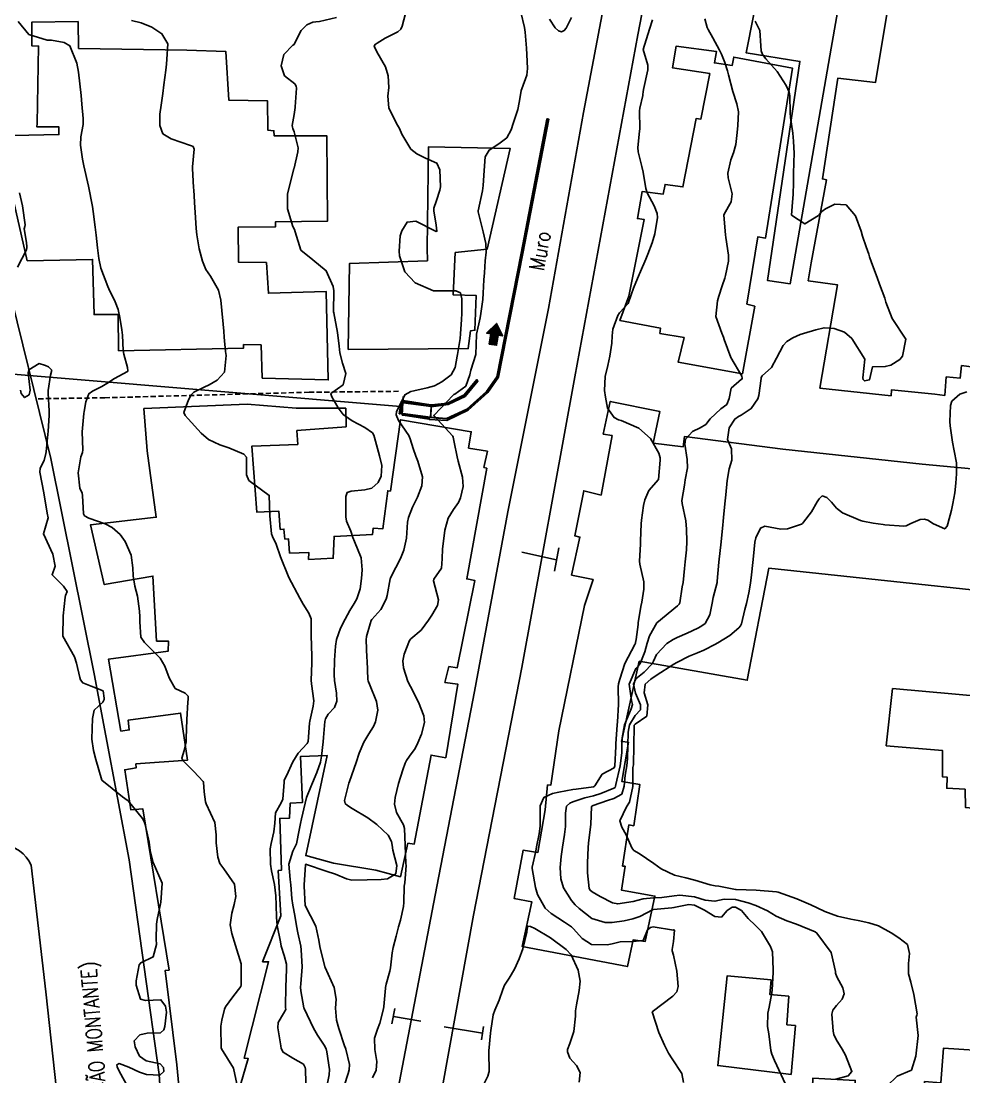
# Model space of a CAD drawing. Header units: metres. Extents: x 292545 to 299085, y 7450245 to 7463078.
# Drawn here: x 296967.2 to 297059.2, y 7453024.9 to 7453128 of the extents above; entities that cross this region are included whole.
import ezdxf

# ---------------------------------------------------------------- set-up
doc = ezdxf.new("R2010")
doc.units = ezdxf.units.M
doc.linetypes.add('CONTINUO', pattern=[0])
doc.linetypes.add('DASHED', pattern=[0.75, 0.5, -0.25])
for name, color, linetype in [('Curvas de Nivel 1m', 11, 'Continuous'), ('Curvas de Nivel 5m', 15, 'Continuous'), ('Edificações', 30, 'Continuous'), ('GALERIA', 45, 'Continuous'), ('Linha Férrea', 20, 'Continuous'), ('MURO', 30, 'Continuous'), ('Pórtico', 62, 'Continuous'), ('TEXTO', 45, 'Continuous'), ('Vias Primárias', 230, 'Continuous'), ('Vias Secundárias', 230, 'DASHED')]:
    doc.layers.add(name, color=color, linetype=linetype)
doc.styles.add('ROMANS', font='romans', dxfattribs={"height": 0.2})

msp = doc.modelspace()

# ---------------------------------------------------------------- hatches: boundary and pattern name
at = {"layer": 'TEXTO'}
msp.add_hatch(color=256, dxfattribs=at).paths.add_polyline_path([(297012.88, 7453096.47), (297013.05, 7453097.47), (297012.63, 7453097.54), (297013.6, 7453098.48), (297014.2, 7453097.27), (297013.78, 7453097.35), (297013.61, 7453096.35)])

# ---------------------------------------------------------------- linework, layer by layer
at = {"layer": 'Curvas de Nivel 1m', "flags": 128}
for points, elevation in [([(297004.72, 7453128.77), (297004.4, 7453127.53), (297004.26, 7453127.22), (297003.95, 7453126.96), (297002.74, 7453126.35), (297001.94, 7453125.85), (297001.76, 7453125.73), (297001.65, 7453125.56), (297001.92, 7453125.01), (297002.75, 7453123.55), (297003.03, 7453122.68), (297003.1, 7453121.54), (297003, 7453120.67), (297003.07, 7453119.54), (297003.84, 7453118), (297004.13, 7453117.53), (297004.37, 7453116.98), (297005.24, 7453115.52), (297005.81, 7453115.05), (297006.67, 7453114.64), (297007.79, 7453114.13), (297008.07, 7453113.49), (297008.12, 7453111.84), (297008.06, 7453111.49), (297007.75, 7453110.48), (297007.49, 7453109.74), (297007.47, 7453109.49), (297007.72, 7453108.08), (297007.78, 7453107.49), (297007.71, 7453107.47), (297007.63, 7453107.49), (297005.73, 7453108.46), (297004.87, 7453108.38), (297004.36, 7453107.52), (297004.2, 7453107.04), (297004.08, 7453105.53), (297004.14, 7453105.07), (297004.64, 7453103.52), (297005.65, 7453102.45), (297007.46, 7453101.68), (297007.64, 7453101.65), (297007.81, 7453101.66), (297009.64, 7453101.65), (297010.07, 7453101.46), (297010.23, 7453100.87), (297010.21, 7453099.45), (297010.19, 7453098.88), (297010.09, 7453097.46), (297010.05, 7453097), (297009.79, 7453095.46), (297009.76, 7453095.27), (297009.56, 7453094.18), (297009.18, 7453093.47), (297008.26, 7453092.77), (297007.54, 7453092.4), (297006.84, 7453092.19), (297005.53, 7453091.89), (297005.22, 7453091.82), (297004.66, 7453091.52), (297003.83, 7453089.86), (297003.81, 7453089.54), (297004.02, 7453089.01), (297005.03, 7453087.52), (297005.17, 7453087.22), (297005.46, 7453086.27), (297005.73, 7453085.51), (297005.91, 7453085.04), (297006.36, 7453083.5), (297006.31, 7453082.61), (297005.88, 7453081.51), (297005.72, 7453081.18), (297005.39, 7453080.53), (297005, 7453079.52), (297004.92, 7453079.06), (297004.81, 7453077.52), (297004.54, 7453076.32), (297004.21, 7453075.53), (297003.32, 7453073.76), (297003.25, 7453073.6), (297003.23, 7453073.54), (297002.92, 7453071.91), (297002.82, 7453071.54), (297002.29, 7453070.54), (297001.43, 7453069.56), (297001.36, 7453069.46), (297001.26, 7453069.13), (297000.91, 7453067.9), (297000.86, 7453067.56), (297000.95, 7453065.83), (297000.97, 7453065.56), (297001.05, 7453063.71), (297001.06, 7453063.56), (297001.09, 7453063.46), (297001.19, 7453063.24), (297001.89, 7453061.55), (297002.01, 7453060.69), (297001.8, 7453059.55), (297001.59, 7453059.1), (297001.13, 7453058.4), (297000.64, 7453057.57), (297000.19, 7453056.49), (296999.89, 7453055.58), (296999.23, 7453053.74), (296999.17, 7453053.59), (296999.07, 7453053.18), (296998.76, 7453051.89), (296998.81, 7453051.59), (296999.05, 7453051.39), (296999.51, 7453051.11), (297001.03, 7453050.19), (297001.92, 7453049.55), (297003.01, 7453048.5), (297003.36, 7453047.88), (297003.41, 7453047.53), (297003.49, 7453047.04), (297003.88, 7453045.53), (297003.77, 7453044.72), (297002.96, 7453044.23), (297002.34, 7453044.16), (297000.96, 7453044.13), (296999.48, 7453044.11), (296998.96, 7453044.22), (296997.89, 7453044.68), (296996.97, 7453044.99), (296995.06, 7453045.63), (296994.97, 7453045.65), (296994.96, 7453045.61), (296994.83, 7453043.63), (296994.83, 7453043.51), (296994.93, 7453041.63), (296995.95, 7453039.62), (296996.26, 7453038.24), (296996.36, 7453037.62), (296996.84, 7453035.64), (296996.84, 7453035.61), (296996.86, 7453035.56), (296997.76, 7453033.6), (296997.93, 7453032.49), (296997.89, 7453031.6), (296997.98, 7453030.42), (296998.19, 7453029.6), (296998.77, 7453027.92), (296998.86, 7453027.68), (296998.89, 7453027.59), (296999.26, 7453026.1), (296999.22, 7453025.58), (296999.11, 7453025.21), (296998.72, 7453024.02)], 691), ([(296966.9, 7453127.97), (296967.94, 7453126.7), (296969.72, 7453126.16), (296969.94, 7453126.15), (296970.13, 7453126.14), (296971.39, 7453125.92), (296971.93, 7453125.6), (296972.6, 7453123.9), (296972.78, 7453123.01), (296972.9, 7453121.9), (296973.03, 7453120.74), (296973.12, 7453119.9), (296973.25, 7453118.49), (296973.24, 7453117.9), (296973.01, 7453116.71), (296972.96, 7453115.9), (296973.17, 7453114.52), (296973.31, 7453113.89), (296973.76, 7453111.89), (296974.14, 7453109.89), (296974.22, 7453109.41), (296974.4, 7453107.88), (296974.49, 7453107.09), (296974.63, 7453105.88), (296974.75, 7453104.82), (296974.95, 7453103.88), (296975.65, 7453102.1), (296975.75, 7453101.87), (296976.37, 7453100.59), (296976.65, 7453099.85), (296976.82, 7453099.06), (296977.02, 7453097.85), (296977.08, 7453097.34), (296977.14, 7453095.85), (296977.2, 7453095.47), (296977.56, 7453094.18), (296977.61, 7453093.84), (296977.59, 7453093.8), (296977.55, 7453093.78), (296976.3, 7453093.1), (296975.53, 7453092.61), (296975.07, 7453092.33), (296974.15, 7453091.88), (296973.8, 7453091.61), (296973.51, 7453090.83), (296973.34, 7453089.89), (296973.31, 7453089.7), (296973.15, 7453087.9), (296973.21, 7453086.14), (296973.18, 7453085.89), (296973, 7453085.45), (296972.74, 7453083.9), (296972.92, 7453082.38), (296973.13, 7453081.89), (296973.18, 7453081.68), (296973.27, 7453079.89), (296973.3, 7453079.81), (296973.38, 7453079.69), (296973.8, 7453079.46), (296975.37, 7453078.91), (296976.06, 7453078.55), (296976.85, 7453077.86), (296977.35, 7453077.19), (296977.91, 7453075.84), (296978.08, 7453074.6), (296978.11, 7453073.84), (296978.29, 7453072.82), (296978.55, 7453071.83), (296978.72, 7453070.38), (296978.76, 7453069.83), (296978.76, 7453069.33), (296978.86, 7453067.83), (296979.24, 7453067.33), (296980.74, 7453065.8), (296981.21, 7453065.01), (296981.52, 7453064.12), (296981.65, 7453063.79), (296982.23, 7453062.83), (296983.18, 7453062.36), (296983.48, 7453062.08), (296983.49, 7453061.78), (296983.45, 7453061.5), (296983.35, 7453059.78), (296983.29, 7453057.94), (296983.29, 7453057.78), (296983.28, 7453057.62), (296983.11, 7453056.75), (296982.86, 7453056.02), (296982.96, 7453055.78), (296983.09, 7453055.65), (296984.04, 7453054.72), (296984.95, 7453053.75), (296984.99, 7453053.67), (296985.06, 7453052.73), (296985.17, 7453051.75), (296985.25, 7453051.55), (296986.1, 7453049.74), (296986.22, 7453048.53), (296986.21, 7453047.74), (296986.37, 7453046.35), (296986.58, 7453045.73), (296986.97, 7453045.19), (296988.02, 7453043.72), (296988.16, 7453042.5), (296987.98, 7453041.72), (296987.76, 7453040.88), (296987.6, 7453039.72), (296987.74, 7453038.88), (296988.11, 7453037.72), (296988.65, 7453035.93), (296988.68, 7453035.71), (296988.68, 7453033.87), (296988.62, 7453033.71), (296987.85, 7453032.69), (296987.14, 7453031.73), (296987.04, 7453031.5), (296986.79, 7453030.43), (296986.68, 7453029.84), (296986.67, 7453029.73), (296986.7, 7453027.8), (296986.71, 7453027.73), (296986.76, 7453027.63), (296987.92, 7453025.72), (296988.25, 7453024.19)], 694), ([(296977.96, 7453128.08), (296978.9, 7453127.83), (296979.95, 7453127.41), (296980.92, 7453126.78), (296981.5, 7453125.8), (296981.41, 7453124.3), (296981.36, 7453123.8), (296981.32, 7453123.22), (296981.1, 7453121.8), (296981, 7453120.93), (296980.84, 7453119.81), (296980.73, 7453118.92), (296980.73, 7453117.81), (296981.03, 7453117.01), (296981.82, 7453116.51), (296983.73, 7453115.85), (296983.81, 7453115.83), (296983.97, 7453115.77), (296984.08, 7453115.5), (296983.92, 7453113.77), (296983.92, 7453113.63), (296984.01, 7453111.77), (296984.03, 7453111.49), (296984.15, 7453109.77), (296984.16, 7453109.34), (296984.26, 7453107.76), (296984.32, 7453107.15), (296984.55, 7453105.76), (296984.89, 7453104.55), (296985.23, 7453103.75), (296985.66, 7453103.1), (296986.44, 7453101.74), (296986.67, 7453100.77), (296986.78, 7453099.73), (296986.92, 7453098.42), (296986.96, 7453097.73), (296986.99, 7453097.13), (296987.13, 7453095.73), (296987.19, 7453095.35), (296987.05, 7453093.73), (296986.33, 7453092.95), (296985.53, 7453092.49), (296985.04, 7453092.25), (296984.05, 7453091.76), (296983.77, 7453091.52), (296983.52, 7453091.02), (296983.08, 7453089.78), (296983.21, 7453089.48), (296983.5, 7453089.17), (296984.76, 7453087.76), (296985.47, 7453087.14), (296986.57, 7453086.63), (296987.46, 7453086.34), (296988.94, 7453085.71), (296989.17, 7453085.42), (296989.2, 7453083.7), (296989.42, 7453083.14), (296991.4, 7453081.68), (296991.46, 7453079.76), (296991.47, 7453079.68), (296991.63, 7453077.94), (296991.72, 7453077.67), (296992.09, 7453076.93), (296992.52, 7453075.67), (296993.31, 7453073.66), (296994.38, 7453071.64), (296994.71, 7453071.07), (296995.27, 7453070.19), (296995.49, 7453069.63), (296995.49, 7453069.4), (296995.51, 7453067.63), (296995.53, 7453067.34), (296995.55, 7453065.63), (296995.55, 7453065.29), (296995.49, 7453063.63), (296995.52, 7453063.29), (296995.77, 7453061.62), (296995.71, 7453061.08), (296995.36, 7453059.63), (296995.34, 7453059.43), (296995.2, 7453057.63), (296995.18, 7453057.57), (296995.12, 7453057.44), (296994.24, 7453056.51), (296993.72, 7453055.65), (296993.08, 7453054.29), (296992.88, 7453053.86), (296992.85, 7453053.66), (296992.72, 7453052), (296992.57, 7453051.66), (296992.02, 7453050.69), (296991.94, 7453049.67), (296991.86, 7453048.83), (296991.59, 7453047.67), (296991.51, 7453047.16), (296991.53, 7453045.67), (296991.64, 7453045), (296991.92, 7453043.67), (296992.05, 7453042.56), (296992.08, 7453041.67), (296992.1, 7453040.48), (296992.17, 7453039.67), (296992.49, 7453038.07), (296992.58, 7453037.66), (296992.87, 7453036.73), (296993.09, 7453035.88), (296993.1, 7453035.66), (296993.1, 7453035.42), (296993.02, 7453033.66), (296992.98, 7453031.82), (296993, 7453031.66), (296993.02, 7453031.45), (296992.8, 7453031.08), (296992.28, 7453030.18), (296992.24, 7453029.67), (296992.53, 7453027.9), (296992.58, 7453027.66), (296992.76, 7453027.29), (296993.7, 7453026.7), (296994.75, 7453026.13), (296994.91, 7453025.81), (296994.94, 7453025.64), (296994.96, 7453025.42), (296995.02, 7453023.64)], 693), ([(296997.96, 7453128.37), (296996.32, 7453127.99), (296995.96, 7453127.94), (296995.68, 7453127.91), (296995.08, 7453127.64), (296994.51, 7453127.09), (296993.94, 7453125.95), (296993.84, 7453125.74), (296993.71, 7453125.65), (296992.83, 7453124.75), (296992.58, 7453123.66), (296992.91, 7453122.68), (296993.89, 7453121.89), (296994.05, 7453121.65), (296994.08, 7453121.45), (296993.95, 7453119.65), (296993.95, 7453119.56), (296993.85, 7453118.9), (296993.65, 7453117.83), (296993.67, 7453117.65), (296993.71, 7453117.53), (296993.83, 7453117.2), (296994.22, 7453115.65), (296994.2, 7453115.25), (296993.83, 7453113.65), (296993.82, 7453113.61), (296993.78, 7453113.45), (296993.32, 7453111.66), (296993.2, 7453111.1), (296993.18, 7453109.66), (296993.72, 7453107.96), (296993.86, 7453107.65), (296993.93, 7453107.43), (296994.5, 7453105.64), (296995.68, 7453104.69), (296996.98, 7453103.62), (296997.65, 7453102.09), (296997.71, 7453101.67), (296997.71, 7453101.61), (296997.69, 7453099.68), (296997.69, 7453099.61), (296997.7, 7453099.53), (296998.06, 7453097.6), (296998.23, 7453096.25), (296998.3, 7453095.6), (296998.56, 7453094.6), (296998.9, 7453093.59), (296998.64, 7453092.49), (296997.52, 7453091.69), (296997.47, 7453091.67), (296997.42, 7453091.61), (296997.52, 7453091.3), (296998.14, 7453090.23), (296998.64, 7453089.59), (296999.49, 7453088.96), (297000.74, 7453088.31), (297001.48, 7453087.78), (297001.61, 7453087.56), (297001.68, 7453087.35), (297002.19, 7453085.55), (297002.39, 7453084.6), (297002.33, 7453083.55), (297002.04, 7453082.94), (297001.42, 7453082.39), (297000.75, 7453082.23), (296999.41, 7453082.11), (296999.01, 7453081.98), (296998.89, 7453081.59), (296998.9, 7453081.09), (296998.89, 7453079.59), (296998.95, 7453079.16), (296999.37, 7453078.19), (296999.56, 7453077.58), (296999.74, 7453077.19), (297000.38, 7453075.57), (297000.47, 7453074.42), (297000.43, 7453073.57), (297000.3, 7453072.57), (296999.96, 7453071.57), (296999.71, 7453071.14), (296999.27, 7453070.44), (296998.81, 7453069.59), (296998.38, 7453068.72), (296997.99, 7453067.6), (296997.88, 7453066.95), (296997.77, 7453065.6), (296997.76, 7453064.16), (296997.79, 7453063.6), (296997.96, 7453062.38), (296998.02, 7453061.6), (296997.79, 7453060.98), (296997.15, 7453060.3), (296996.9, 7453059.86), (296996.84, 7453059.61), (296996.7, 7453058.04), (296996.67, 7453057.61), (296996.52, 7453056.2), (296996.4, 7453055.62), (296996.07, 7453054.63), (296995.64, 7453053.62), (296995.47, 7453053.22), (296995.06, 7453052.19), (296994.9, 7453051.63), (296994.57, 7453050.1), (296994.46, 7453049.64), (296994.34, 7453048.97), (296994.06, 7453047.64), (296993.71, 7453046.93), (296993.33, 7453045.65), (296993.46, 7453044.16), (296993.52, 7453043.65), (296993.6, 7453042.31), (296993.7, 7453041.65), (296993.9, 7453040.66), (296994.07, 7453039.64), (296994.2, 7453038.94), (296994.48, 7453037.64), (296994.53, 7453037.29), (296994.62, 7453035.63), (296994.49, 7453033.98), (296994.46, 7453033.64), (296994.48, 7453033.29), (296994.78, 7453031.64), (296994.81, 7453031.55), (296995.74, 7453029.63), (296996.12, 7453028.97), (296996.77, 7453027.99), (296996.96, 7453027.61), (296997.04, 7453027.33), (296997.29, 7453025.6), (296997.25, 7453025.09), (296996.98, 7453023.61)], 692), ([(297028.85, 7453128.13), (297028.53, 7453127.24), (297027.93, 7453125.25), (297028.37, 7453123.71), (297028.37, 7453123.24), (297027.96, 7453121.33), (297027.95, 7453121.25), (297027.94, 7453121.19), (297027.88, 7453120.74), (297027.6, 7453119.51), (297027.57, 7453119.25), (297027.59, 7453117.5), (297027.58, 7453117.25), (297027.41, 7453115.66), (297027.43, 7453115.25), (297027.79, 7453113.81), (297027.91, 7453113.25), (297028.18, 7453111.66), (297028.32, 7453111.24), (297029, 7453109.98), (297029.3, 7453109.23), (297029.32, 7453108.82), (297029.05, 7453107.23), (297028.82, 7453106.35), (297028.39, 7453105.24), (297028.19, 7453104.75), (297027.67, 7453103.55), (297027.57, 7453103.34), (297027.53, 7453103.25), (297026.97, 7453101.94), (297026.76, 7453101.26), (297026.46, 7453100.44), (297025.63, 7453099.51), (297025.45, 7453099.27), (297024.95, 7453097.93), (297024.91, 7453097.28), (297024.88, 7453096.57), (297024.66, 7453095.28), (297024.47, 7453094.38), (297024.22, 7453093.29), (297024.16, 7453091.93), (297024.25, 7453091.29), (297024.44, 7453090.22), (297025.09, 7453089.28), (297025.5, 7453089.07), (297025.78, 7453088.99), (297027.49, 7453088.25), (297028.64, 7453087.24), (297029.46, 7453085.8), (297029.57, 7453085.34), (297029.57, 7453085.23), (297029.57, 7453085.11), (297029.42, 7453083.23), (297028.49, 7453082.17), (297028.09, 7453081.24), (297027.96, 7453080.69), (297027.76, 7453079.25), (297027.73, 7453078.89), (297027.68, 7453077.25), (297027.68, 7453076.92), (297027.58, 7453075.25), (297027.61, 7453074.97), (297027.98, 7453073.24), (297028, 7453072.54), (297027.79, 7453071.24), (297027.69, 7453070.83), (297027.45, 7453069.25), (297027.43, 7453069.08), (297027.24, 7453067.6), (297027.18, 7453067.3), (297027.17, 7453067.25), (297027.11, 7453067.13), (297026.13, 7453065.27), (297025.64, 7453063.72), (297025.52, 7453063.28), (297025.48, 7453062.98), (297025.53, 7453061.27), (297025.42, 7453059.55), (297025.39, 7453059.28), (297025.27, 7453057.42), (297025.27, 7453057.28), (297025.26, 7453057.14), (297025.16, 7453055.28), (297025.09, 7453055.08), (297023.93, 7453054.45), (297023.21, 7453053.3), (297023.13, 7453053.24), (297023.07, 7453053.23), (297021.39, 7453052.99), (297021.07, 7453052.95), (297019.69, 7453052.71), (297019.06, 7453052.56), (297018.23, 7453052.18), (297017.86, 7453051.36), (297017.86, 7453050.53), (297017.87, 7453049.36), (297017.77, 7453048.61), (297017.52, 7453047.36), (297017.43, 7453046.93), (297017.1, 7453045.37), (297017.09, 7453045.25), (297017.41, 7453043.37), (297017.62, 7453042.69), (297018.35, 7453041.36), (297018.93, 7453040.85), (297020.25, 7453040), (297020.91, 7453039.54), (297021.13, 7453039.33), (297021.98, 7453038.4), (297022.89, 7453037.82), (297024.4, 7453037.78), (297024.89, 7453037.88), (297025.68, 7453038.06), (297026.89, 7453038.1), (297027.93, 7453038.2), (297028.35, 7453039.24), (297028.65, 7453039.49), (297028.91, 7453039.54), (297030.88, 7453039.23), (297030.9, 7453039.24), (297030.94, 7453039.25), (297031, 7453039.21), (297030.89, 7453038.12), (297030.77, 7453037.32), (297030.77, 7453037.21), (297030.88, 7453036.77), (297031.22, 7453035.2), (297031.35, 7453033.71), (297031.22, 7453033.2), (297030.83, 7453032.77), (297028.81, 7453031.23), (297029.47, 7453029.22), (297030.01, 7453027.98), (297030.4, 7453027.21), (297030.75, 7453026.66), (297031.7, 7453025.2), (297031.85, 7453024.32)], 689), ([(297018.79, 7453128.19), (297019.34, 7453127.35), (297019.65, 7453127.05), (297019.95, 7453126.98), (297020.21, 7453127.08), (297020.39, 7453127.34), (297020.93, 7453128.36)], 689), ([(297033.96, 7453128.25), (297034.18, 7453127.4), (297034.28, 7453127.18), (297034.73, 7453126.38), (297035.37, 7453125.16), (297035.57, 7453124.8), (297035.91, 7453123.98), (297036.17, 7453123.15), (297036.26, 7453122.78), (297036.68, 7453121.14), (297037.08, 7453119.93), (297037.23, 7453119.14), (297037.16, 7453117.82), (297037.11, 7453117.14), (297036.99, 7453115.97), (297036.75, 7453115.14), (297036.5, 7453114.45), (297036.19, 7453113.15), (297036.24, 7453112.69), (297036.63, 7453111.14), (297036.52, 7453110.37), (297035.83, 7453109.15), (297035.81, 7453109.07), (297035.96, 7453107.15), (297035.99, 7453106.86), (297036.26, 7453105.14), (297036.27, 7453104.56), (297035.97, 7453103.15), (297035.9, 7453102.91), (297035.65, 7453102.16), (297035.32, 7453101.15), (297035.17, 7453100.69), (297035.02, 7453099.16), (297035.6, 7453097.52), (297035.76, 7453097.15), (297035.83, 7453096.91), (297036.49, 7453095.14), (297037.55, 7453093.32), (297037.61, 7453093.13), (297037.6, 7453093.07), (297037.54, 7453093.03), (297036.52, 7453092.15), (297036.33, 7453091.14), (297036.09, 7453090.57), (297035.51, 7453090.15), (297034.46, 7453089.17), (297034.05, 7453088.62), (297033.49, 7453088.27), (297032.73, 7453087.94), (297032.06, 7453087.19), (297031.99, 7453086.68), (297032.23, 7453085.19), (297032.25, 7453084.38), (297032.03, 7453083.19), (297031.95, 7453082.67), (297031.7, 7453081.2), (297031.72, 7453080.88), (297032.09, 7453079.19), (297032.17, 7453078.4), (297032.19, 7453077.19), (297032.16, 7453076.38), (297032.03, 7453075.19), (297031.97, 7453074.55), (297031.82, 7453073.19), (297031.75, 7453072.75), (297031.49, 7453071.2), (297031.43, 7453071.05), (297031.28, 7453070.9), (297029.26, 7453069.23), (297028.53, 7453067.95), (297028.31, 7453067.24), (297028.08, 7453066.39), (297027.64, 7453065.25), (297027.45, 7453065.01), (297027.21, 7453064.76), (297026.56, 7453063.26), (297026.78, 7453061.65), (297026.88, 7453061.25), (297026.74, 7453060.84), (297026.09, 7453059.27), (297025.86, 7453058), (297025.84, 7453057.27), (297025.83, 7453056.55), (297025.69, 7453055.27), (297025.25, 7453053.45), (297025.22, 7453053.28), (297025.19, 7453053.16), (297025.07, 7453053.09), (297023.78, 7453052.57), (297023.06, 7453052.35), (297022.23, 7453052.13), (297021.05, 7453051.74), (297020.75, 7453051.62), (297020.44, 7453051.33), (297020.34, 7453050.63), (297020.33, 7453049.33), (297020.25, 7453048.56), (297020.05, 7453047.33), (297019.92, 7453046.4), (297019.83, 7453045.34), (297019.87, 7453044.24), (297020.14, 7453043.34), (297020.94, 7453042.1), (297021.3, 7453041.69), (297021.66, 7453041.32), (297022.92, 7453040.34), (297024.23, 7453039.97), (297024.91, 7453039.96), (297026.06, 7453040.12), (297026.92, 7453040.31), (297027.61, 7453040.56), (297028.9, 7453041.23), (297028.92, 7453041.24), (297030.74, 7453041.39), (297030.93, 7453041.42), (297032.39, 7453041.73), (297032.93, 7453041.67), (297033.92, 7453041.17), (297034.92, 7453040.55), (297035.57, 7453040.5), (297036.14, 7453041.15), (297036.61, 7453041.47), (297036.93, 7453041.46), (297037.54, 7453041.13), (297038.17, 7453040.37), (297038.91, 7453039.67), (297039.49, 7453039.1), (297040.37, 7453037.61), (297040.54, 7453037.09), (297040.62, 7453035.33), (297040.62, 7453035.09), (297040.53, 7453033.4), (297040.5, 7453033.09), (297040.24, 7453031.68), (297040.09, 7453031.1), (297040.08, 7453029.81), (297040.2, 7453029.1), (297040.4, 7453027.46), (297040.49, 7453027.09), (297040.75, 7453026.47), (297041.4, 7453025.08), (297041.98, 7453023.81)], 688), ([(297038.86, 7453128.01), (297039.31, 7453127.11), (297039.43, 7453125.61), (297039.45, 7453125.11), (297039.57, 7453124.76), (297039.92, 7453124.34), (297041.02, 7453123.09), (297041.89, 7453121.73), (297042.17, 7453121.08), (297042.24, 7453120.72), (297042.28, 7453119.08), (297042.33, 7453118.6), (297042.54, 7453117.07), (297042.6, 7453116.29), (297042.66, 7453115.07), (297042.65, 7453114.23), (297042.61, 7453113.07), (297042.6, 7453112.25), (297042.57, 7453111.07), (297042.5, 7453110.32), (297042.42, 7453109.07), (297043.72, 7453108.2), (297045.05, 7453109.04), (297045.37, 7453109.4), (297045.74, 7453109.68), (297046.63, 7453110.14), (297047.75, 7453110.08), (297048.65, 7453109), (297049.2, 7453107.51), (297049.36, 7453106.99), (297049.7, 7453105.98), (297049.95, 7453105.24), (297050.04, 7453104.98), (297050.24, 7453104.43), (297050.77, 7453102.97), (297051.02, 7453102.33), (297051.53, 7453100.96), (297051.64, 7453100.56), (297052.25, 7453098.95), (297053.59, 7453096.94), (297053.24, 7453095.28), (297052.99, 7453094.95), (297052.1, 7453094.42), (297051.56, 7453094.26), (297050.31, 7453094.23), (297050.04, 7453092.98), (297049.54, 7453092.86), (297049.4, 7453092.99), (297049.37, 7453093.17), (297049.57, 7453094.99), (297048.32, 7453097), (297047.6, 7453097.62), (297046.58, 7453098), (297045.6, 7453098.06), (297044.79, 7453097.86), (297043.6, 7453097.5), (297043.26, 7453097.4), (297042.55, 7453097.07), (297041.95, 7453096.71), (297041.59, 7453096.33), (297040.94, 7453095.09), (297040.47, 7453094.19), (297039.55, 7453093.35), (297039.46, 7453093.19), (297039.45, 7453093.11), (297039.21, 7453091.43), (297039.11, 7453091.11), (297038.48, 7453090.16), (297037.51, 7453089.53), (297037.25, 7453089.39), (297036.89, 7453089.14), (297036.34, 7453088.29), (297036.15, 7453087.15), (297036.54, 7453086.22), (297036.57, 7453085.14), (297036.31, 7453084.28), (297036.12, 7453083.15), (297036, 7453081.74), (297035.94, 7453081.15), (297035.78, 7453079.55), (297035.74, 7453079.15), (297035.71, 7453078.82), (297035.53, 7453077.16), (297035.33, 7453075.16), (297035.16, 7453073.32), (297035.14, 7453073.16), (297034.75, 7453071.7), (297034.65, 7453071.17), (297034.43, 7453070.01), (297033.98, 7453069.17), (297033.57, 7453068.87), (297033.26, 7453068.71), (297032.21, 7453068.23), (297031.24, 7453067.79), (297030.85, 7453067.6), (297030.25, 7453067.21), (297029.22, 7453066.13), (297028.95, 7453065.5), (297028.81, 7453065.23), (297028.03, 7453064.41), (297027.2, 7453063.75), (297026.97, 7453063.25), (297027.18, 7453062.38), (297027.68, 7453061.24), (297027.65, 7453060.75), (297027.15, 7453060.2), (297026.59, 7453059.26), (297026.45, 7453058.57), (297026.42, 7453057.26), (297026.39, 7453055.97), (297026.32, 7453055.26), (297026.16, 7453054.34), (297026.07, 7453053.27), (297025.83, 7453052.5), (297025.05, 7453052.08), (297024.45, 7453051.89), (297023.04, 7453051.39), (297022.98, 7453051.37), (297022.89, 7453051.3), (297022.8, 7453049.53), (297022.79, 7453049.3), (297022.59, 7453047.72), (297022.55, 7453047.3), (297022.49, 7453045.79), (297022.48, 7453045.3), (297022.5, 7453044.83), (297022.65, 7453043.3), (297022.76, 7453043.11), (297022.95, 7453042.96), (297023.74, 7453042.5), (297024.94, 7453041.88), (297025.44, 7453041.78), (297026.94, 7453042.01), (297027.92, 7453042.26), (297028.94, 7453042.38), (297029.74, 7453042.42), (297030.94, 7453042.57), (297031.52, 7453042.62), (297032.94, 7453042.46), (297033.97, 7453042.14), (297034.94, 7453042.04), (297035.85, 7453042.24), (297036.94, 7453042.2), (297038.19, 7453041.87), (297038.93, 7453041.63), (297040.07, 7453041.1), (297040.92, 7453040.58), (297041.97, 7453040.13), (297042.91, 7453039.8), (297044.72, 7453039.04), (297044.9, 7453038.93), (297046.3, 7453037.03), (297046.7, 7453035.18), (297046.71, 7453035.02), (297046.85, 7453034.67), (297047.41, 7453033.58), (297047.54, 7453033.01), (297047.35, 7453032.48), (297046.82, 7453031.84), (297046.45, 7453031.39), (297046.35, 7453031.02), (297046.47, 7453029.34), (297046.56, 7453029.02), (297046.78, 7453028.55), (297047.35, 7453027.59), (297047.67, 7453027.01), (297048.31, 7453025.42), (297047.96, 7453025), (297046.73, 7453024.66)], 687), ([(297059.53, 7453091.8), (297058.84, 7453091.56), (297058.08, 7453090.88), (297057.93, 7453090.48), (297057.88, 7453088.89), (297057.91, 7453088.47), (297058.14, 7453086.88), (297058.31, 7453086.04), (297058.51, 7453084.88), (297058.54, 7453083.78), (297058.47, 7453082.88), (297058.36, 7453081.94), (297058.18, 7453080.88), (297058.04, 7453080.24), (297057.67, 7453078.89), (297057.6, 7453078.67), (297057.38, 7453078.41), (297056.29, 7453078.91), (297055.74, 7453079.26), (297055.39, 7453079.37), (297054.99, 7453079.32), (297054.07, 7453078.93), (297053.6, 7453078.72), (297053.38, 7453078.67), (297051.54, 7453078.81), (297051.38, 7453078.83), (297050.38, 7453078.98), (297049.38, 7453079.17), (297049.14, 7453079.24), (297047.39, 7453079.97), (297046.82, 7453080.44), (297046.31, 7453081.03), (297045.86, 7453081.49), (297045.41, 7453081.64), (297045.1, 7453081.35), (297044.93, 7453081.04), (297044.37, 7453080.08), (297043.59, 7453079.06), (297043.49, 7453078.95), (297043.38, 7453078.87), (297042.02, 7453078.43), (297041.37, 7453078.39), (297039.81, 7453078.67), (297039.37, 7453078.48), (297038.92, 7453077.55), (297038.83, 7453077.12), (297038.7, 7453075.76), (297038.63, 7453075.12), (297038.51, 7453073.93), (297038.41, 7453073.12), (297038.26, 7453072.16), (297038.02, 7453071.12), (297037.87, 7453070.53), (297037.54, 7453069.13), (297037.44, 7453068.94), (297037.26, 7453068.74), (297036.39, 7453068), (297035.23, 7453067.28), (297035.15, 7453067.24), (297035, 7453067.16), (297033.85, 7453066.55), (297033.22, 7453066.3), (297032.43, 7453065.98), (297031.21, 7453065.37), (297030.93, 7453065.2), (297029.2, 7453064.1), (297028.69, 7453063.74), (297028.12, 7453063.24), (297028.03, 7453062.39), (297028.38, 7453061.24), (297028.27, 7453060.12), (297027.14, 7453059.35), (297027.06, 7453059.25), (297027.04, 7453059.15), (297027, 7453057.25), (297026.97, 7453055.38), (297026.95, 7453055.25), (297026.93, 7453055.1), (297026.91, 7453053.25), (297026.58, 7453051.73), (297026.31, 7453051.26), (297025.66, 7453049.9), (297025.84, 7453049.27), (297026.28, 7453048.53), (297026.81, 7453047.25), (297027, 7453047.01), (297027.55, 7453046.69), (297028.98, 7453045.72), (297029.68, 7453045.22), (297030.97, 7453044.6), (297032.09, 7453044.32), (297032.96, 7453044.11), (297034.47, 7453043.65), (297034.96, 7453043.54), (297035.3, 7453043.5), (297036.95, 7453043.2), (297037.01, 7453043.19), (297038.95, 7453043.11), (297040.95, 7453042.95), (297041.12, 7453042.92), (297042.94, 7453042.27), (297044.3, 7453041.68), (297044.93, 7453041.38), (297045.67, 7453041.03), (297046.92, 7453040.57), (297048.21, 7453040.3), (297048.91, 7453040.16), (297049.96, 7453039.93), (297050.91, 7453039.64), (297052.13, 7453038.96), (297052.9, 7453038.45), (297053.75, 7453037.8), (297053.93, 7453036.93), (297053.83, 7453035.97), (297053.84, 7453034.94), (297054.05, 7453034.14), (297054.37, 7453032.93), (297054.67, 7453031.05), (297054.66, 7453030.92), (297054.6, 7453030.72), (297054.78, 7453028.92), (297054.55, 7453026.92), (297054.13, 7453025.54), (297052.73, 7453024.95), (297051.72, 7453023.96)], 686)]:
    msp.add_lwpolyline(points, dxfattribs=dict(at, elevation=elevation))
at = {"layer": 'Curvas de Nivel 5m', "flags": 128}
for points, elevation in [([(297015.97, 7453128.9), (297016.34, 7453127.39), (297016.41, 7453126.92), (297016.53, 7453125.38), (297016.57, 7453124.74), (297016.62, 7453123.38), (297016.55, 7453122.73), (297016.06, 7453121.39), (297016.02, 7453121.25), (297015.87, 7453120.42), (297015.71, 7453119.54), (297015.67, 7453119.39), (297015.23, 7453118.01), (297015.03, 7453117.4), (297014.6, 7453116.62), (297013.82, 7453116.01), (297012.87, 7453115.42), (297012.48, 7453114.76), (297012.41, 7453113.43), (297012.3, 7453111.97), (297012.23, 7453111.43), (297011.8, 7453109.49), (297011.8, 7453109.44), (297011.8, 7453109.38), (297012.29, 7453107.43), (297012.56, 7453106.28), (297012.59, 7453105.43), (297012.51, 7453104.6), (297012.42, 7453103.43), (297012.35, 7453102.74), (297012.3, 7453101.43), (297012.26, 7453100.81), (297012.08, 7453099.44), (297012.01, 7453099.04), (297011.66, 7453097.44), (297011.64, 7453097.39), (297011.57, 7453095.44), (297011.09, 7453093.91), (297011, 7453093.45), (297010.61, 7453092.37), (297009.52, 7453091.57), (297009.45, 7453091.53), (297009.37, 7453091.46), (297007.5, 7453089.53), (297007.48, 7453089.51), (297007.47, 7453089.49), (297007.5, 7453089.44), (297009.35, 7453087.46), (297009.38, 7453087.37), (297009.47, 7453086.89), (297009.76, 7453085.46), (297009.86, 7453085.04), (297010.27, 7453083.45), (297010.33, 7453082.54), (297010.1, 7453081.45), (297009.88, 7453080.98), (297009.39, 7453080.31), (297008.89, 7453079.47), (297008.55, 7453078.29), (297008.45, 7453077.47), (297008.34, 7453076.47), (297008.31, 7453075.48), (297008.22, 7453074.58), (297007.49, 7453073.49), (297007.46, 7453073.34), (297007.95, 7453071.48), (297007.83, 7453070.93), (297007.27, 7453069.99), (297007.08, 7453069.68), (297006.97, 7453069.49), (297006.23, 7453068.52), (297005.24, 7453067.68), (297005.12, 7453067.51), (297004.57, 7453066.17), (297004.46, 7453065.52), (297004.52, 7453064.83), (297004.94, 7453063.51), (297005.19, 7453063.03), (297005.99, 7453061.5), (297006.49, 7453060.15), (297006.56, 7453059.5), (297006.27, 7453058.36), (297005.92, 7453057.5), (297005.66, 7453056.96), (297005.1, 7453056.21), (297004.81, 7453055.8), (297004.67, 7453055.52), (297004.44, 7453054.87), (297004.03, 7453053.53), (297003.7, 7453052.17), (297003.63, 7453051.53), (297003.85, 7453050.72), (297004.52, 7453049.52), (297004.63, 7453049.13), (297004.68, 7453047.51), (297004.76, 7453045.74), (297004.77, 7453045.52), (297004.64, 7453043.84), (297004.58, 7453043.52), (297004.54, 7453041.92), (297004.53, 7453041.52), (297004.24, 7453040.2), (297004.04, 7453039.53), (297003.8, 7453038.62), (297003.52, 7453037.53), (297003.41, 7453037), (297003.25, 7453035.54), (297003.19, 7453035.2), (297002.84, 7453033.93), (297002.77, 7453033.6), (297002.76, 7453033.54), (297002.61, 7453031.75), (297002.57, 7453031.54), (297002.22, 7453030.12), (297001.99, 7453029.55), (297001.68, 7453028.65), (297001.73, 7453027.55), (297001.91, 7453026.39), (297001.85, 7453025.55), (297001.49, 7453024.8)], 690), ([(296967.02, 7453111.24), (296967.32, 7453109.97), (296967.57, 7453108.11), (296967.54, 7453107.96), (296967.47, 7453107.72), (296967.7, 7453106.39), (296967.74, 7453105.96), (296967.74, 7453105.91), (296967.69, 7453105.68), (296966.82, 7453103.97)], 695), ([(296967.11, 7453091.97), (296967.18, 7453091.63), (296967.52, 7453091.24), (296967.96, 7453091.51), (296968.07, 7453091.95), (296967.85, 7453093.65), (296967.92, 7453093.96), (296968.94, 7453094.56), (296969.56, 7453094.38), (296969.86, 7453094.24), (296970.17, 7453093.93), (296970.05, 7453093.43), (296969.8, 7453091.94), (296969.8, 7453091.65), (296969.91, 7453089.94), (296969.92, 7453089.51), (296969.8, 7453087.94), (296969.77, 7453087.65), (296969.61, 7453085.94), (296969.6, 7453085.79), (296969.44, 7453085.08), (296969.04, 7453084.34), (296969.01, 7453083.94), (296969.4, 7453081.94), (296969.71, 7453079.94), (296969.81, 7453079.5), (296969.36, 7453077.94), (296970.26, 7453075.93), (296970.49, 7453074.76), (296970.2, 7453073.93), (296971.3, 7453072.82), (296971.67, 7453072.29), (296971.51, 7453071.92), (296971.46, 7453071.75), (296971.28, 7453069.92), (296971.24, 7453067.92), (296972.38, 7453065.9), (296972.59, 7453065.28), (296972.9, 7453063.89), (296972.97, 7453063.67), (296973.19, 7453063.37), (296974.02, 7453063.05), (296975.18, 7453062.59), (296975.28, 7453061.87), (296975.28, 7453061.76), (296975.17, 7453061.48), (296974.32, 7453060.71), (296974.14, 7453059.88), (296974.1, 7453058.92), (296974.09, 7453057.88), (296974.24, 7453056.75), (296974.46, 7453055.88), (296975.07, 7453053.87), (296977.06, 7453052.24), (296977.29, 7453052.08), (296977.63, 7453051.84), (296979.03, 7453050.11), (296979.2, 7453049.82), (296979.3, 7453049.54), (296979.68, 7453047.81), (296979.79, 7453047.01), (296980.06, 7453045.81), (296980.95, 7453043.8), (296980.82, 7453041.91), (296980.8, 7453041.8), (296980.45, 7453040.26), (296980.38, 7453039.81), (296980.37, 7453038.32), (296980.4, 7453037.8), (296980.08, 7453036.6), (296978.86, 7453036.03), (296978.69, 7453035.82), (296978.41, 7453034.26), (296978.41, 7453033.83), (296978.82, 7453032.48), (296979.32, 7453032.33), (296980.82, 7453032.42), (296981.27, 7453031.8), (296981.38, 7453031.22), (296981.22, 7453029.8), (296981.1, 7453029.49), (296980.78, 7453029.18), (296979.47, 7453029.14), (296978.78, 7453029), (296978.22, 7453028.39), (296978.32, 7453027.83), (296978.75, 7453026.91), (296979.38, 7453026.45), (296980.75, 7453026.17), (296981.07, 7453025.8), (296981.11, 7453025.42), (296980.73, 7453025.04), (296979.43, 7453025.12), (296978.74, 7453025.34), (296977.68, 7453025.84), (296976.75, 7453026.18), (296976.53, 7453026.07), (296976.54, 7453025.85), (296976.74, 7453025.45), (296977.63, 7453023.84)], 695), ([(297012.24, 7453023.9), (297012.74, 7453024.96), (297012.85, 7453025.31), (297012.87, 7453025.42), (297012.86, 7453027.32), (297012.86, 7453027.42), (297013.03, 7453029.16), (297013.06, 7453029.42), (297013.29, 7453030.93), (297013.43, 7453031.41), (297013.85, 7453032.38), (297014.22, 7453033.41), (297014.39, 7453033.85), (297014.84, 7453034.52), (297015.36, 7453035.39), (297015.83, 7453036.42), (297016.18, 7453037.38), (297016.55, 7453039.03), (297016.59, 7453039.37), (297016.67, 7453039.61), (297016.91, 7453039.58), (297017.34, 7453039.37), (297018.89, 7453038.46), (297020.41, 7453037.33), (297020.88, 7453036.81), (297021.58, 7453035.32), (297021.76, 7453034.24), (297021.68, 7453033.32), (297021.42, 7453031.92), (297021.33, 7453031.32), (297021.31, 7453030.82), (297021.16, 7453029.32), (297020.77, 7453028.15), (297020.54, 7453027.56), (297020.53, 7453027.33), (297020.76, 7453026.72), (297021.41, 7453025.98), (297021.77, 7453025.31), (297021.69, 7453024.36)], 690)]:
    msp.add_lwpolyline(points, dxfattribs=dict(at, elevation=elevation))
at = {"layer": 'Edificações'}
for points in [[(297052.24, 7453131.84), (297050.62, 7453122.02), (297046.95, 7453122.45), (297045.43, 7453112.6), (297045.82, 7453112.52), (297044.34, 7453104.4), (297044.05, 7453102.65), (297046.89, 7453102.26), (297045.18, 7453092.17), (297052.14, 7453091.42), (297052.17, 7453091.99), (297056.41, 7453091.58), (297057.38, 7453091.45), (297057.53, 7453093.25), (297058.9, 7453093.15), (297059.03, 7453094.37), (297061.21, 7453094.09)], [(296987.84, 7453021.53), (296989.36, 7453026.67), (296988.96, 7453026.7), (296991.35, 7453036.13), (296990.75, 7453036.13), (296992.54, 7453040.61), (296992.29, 7453045.03), (296992.6, 7453045.06), (296992.43, 7453050.13), (296993.4, 7453050.17), (296993.45, 7453051.61), (296994.64, 7453051.67), (296994.47, 7453056.18), (296997.05, 7453056.29), (296995.61, 7453049.42), (296994.97, 7453046.5), (296997.69, 7453045.76), (297001.83, 7453045.09), (297004.22, 7453044.44), (297004.95, 7453047.7), (297005.55, 7453047.61), (297007.21, 7453056.32), (297008.64, 7453056.05), (297009.84, 7453063.24), (297008.57, 7453063.42), (297008.95, 7453064.97), (297009.76, 7453064.84), (297011.47, 7453073.38), (297010.7, 7453073.52), (297012.65, 7453084.34), (297012.38, 7453084.41), (297012.72, 7453086), (297010.87, 7453086.3), (297011.14, 7453087.9), (297004.24, 7453089.08), (297003.24, 7453082.1), (297002.98, 7453082.14), (297002.51, 7453078.43), (297001.57, 7453078.49), (297001.49, 7453077.85), (296997.74, 7453077.68), (296997.65, 7453075.54), (296995.25, 7453075.43), (296995.26, 7453076.11), (296993.4, 7453076.05), (296993.3, 7453077.43), (296992.93, 7453077.41), (296992.84, 7453078.39), (296992.48, 7453078.36), (296992.33, 7453080.15), (296990.2, 7453080.04), (296989.72, 7453086.5), (296994.19, 7453086.67), (296994.11, 7453088.02), (296998.91, 7453088.39), (296998.88, 7453090.19), (296994.03, 7453090.22), (296989.26, 7453090.6), (296979.17, 7453090.17), (296979.48, 7453086.04), (296980.37, 7453079.55), (296973.95, 7453078.8), (296975.29, 7453072.97), (296980.05, 7453073.8), (296980.4, 7453067.46), (296981.56, 7453067.46), (296981.55, 7453066.48), (296975.7, 7453065.68), (296976.92, 7453058.66), (296977.74, 7453058.77), (296977.64, 7453059.73), (296982.75, 7453060.42), (296983.42, 7453055.81), (296978.38, 7453055.45), (296978.41, 7453055.06), (296977.3, 7453054.89), (296977.89, 7453050.96), (296979.05, 7453051.07), (296981.62, 7453035.31), (296981.25, 7453035.28), (296982.37, 7453026.06), (296982.92, 7453020.28)], [(297065.93, 7453083.74), (297055.16, 7453084.75), (297041.57, 7453086.21), (297031.97, 7453087.45), (297031.83, 7453086.42), (297028.89, 7453086.78), (297029.55, 7453089.89), (297024.71, 7453090.87), (297024.03, 7453087.67), (297024.89, 7453087.52), (297023.81, 7453081.71), (297022.13, 7453082.14), (297021.25, 7453077.75), (297021.74, 7453077.62), (297020.93, 7453073.9), (297023.04, 7453073.48), (297022.21, 7453070.93), (297019.69, 7453058.67), (297018.91, 7453053.39), (297018.59, 7453053.4), (297018.37, 7453050.97), (297017.65, 7453046.81), (297016.22, 7453047.03), (297015.34, 7453042.3), (297017.05, 7453041.99), (297016.11, 7453037.61), (297026.38, 7453035.65), (297026.95, 7453038.28), (297028.13, 7453038.11), (297029.07, 7453042.54), (297025.8, 7453043.13), (297026.16, 7453045.46), (297025.92, 7453045.47), (297026.53, 7453049.5), (297027.01, 7453049.42), (297027.61, 7453053.44), (297025.83, 7453053.74), (297026.49, 7453057.57), (297025.8, 7453057.65), (297027.55, 7453065.49), (297038.09, 7453063.63), (297040.2, 7453074.59), (297073.75, 7453071)]]:
    msp.add_lwpolyline(points, dxfattribs=at)
for points in [[(296972.78, 7453125.34), (296972.73, 7453127.97), (296968.22, 7453127.91), (296968.22, 7453125.6), (296968.88, 7453125.58), (296968.73, 7453118.02), (296968.72, 7453117.67), (296970.85, 7453117.69), (296970.87, 7453116.93), (296964.98, 7453116.8), (296967.77, 7453104.6), (296974.16, 7453104.73), (296974.3, 7453099.35), (296976.64, 7453099.35), (296976.69, 7453095.82), (296988.89, 7453096.06), (296988.9, 7453096.42), (296990.61, 7453096.39), (296990.72, 7453093.14), (296997.17, 7453092.96), (296996.97, 7453101.6), (296991.32, 7453101.43), (296991.13, 7453104.42), (296988.41, 7453104.46), (296988.38, 7453107.9), (296992.03, 7453107.92), (296992.03, 7453108.41), (296997.09, 7453108.47), (296997.02, 7453116.82), (296991.88, 7453116.82), (296991.86, 7453117.31), (296991.28, 7453117.35), (296991.24, 7453120.21), (296987.47, 7453120.29), (296987.16, 7453125.05), (296983.37, 7453125.17)], [(297031.92, 7453097.1), (297031.35, 7453094.69), (297037.64, 7453093.57), (297038.83, 7453100.16), (297038.05, 7453100.38), (297039.12, 7453106.93), (297039.86, 7453106.81), (297042.5, 7453123.42), (297036.77, 7453124.5), (297036.62, 7453123.69), (297034.89, 7453123.93), (297035.08, 7453125.05), (297031.14, 7453125.55), (297030.78, 7453123.45), (297034.43, 7453122.89), (297033.57, 7453118.45), (297033.09, 7453118.5), (297031.81, 7453111.81), (297030.06, 7453112.06), (297029.89, 7453111.11), (297027.84, 7453111.37), (297027.36, 7453108.73), (297028.03, 7453108.63), (297026.51, 7453101.16), (297025.65, 7453098.76), (297029.63, 7453098.01), (297029.56, 7453097.51)], [(297009.57, 7453105.42), (297012.69, 7453105.74), (297014.93, 7453115.58), (297006.95, 7453115.72), (297006.84, 7453105.83), (297006.86, 7453104.61), (296999.25, 7453104.35), (296999.13, 7453095.94), (297010.85, 7453096.02), (297011.05, 7453097.75), (297011.49, 7453097.82), (297011.62, 7453101.21), (297009.36, 7453101.28)], [(297070.74, 7453061.17), (297070.17, 7453050.18), (297059.39, 7453051.21), (297059.36, 7453052.98), (297057.58, 7453053.08), (297057.6, 7453054.17), (297057.16, 7453054.18), (297057.15, 7453056.77), (297051.66, 7453057.23), (297052.28, 7453062.82)], [(297042.38, 7453025.12), (297035.21, 7453025.98), (297036.12, 7453034.75), (297040.41, 7453034.36), (297040.3, 7453032.92), (297042.15, 7453032.76), (297041.97, 7453029.98), (297042.8, 7453029.89)], [(297064.2, 7453015.2), (297051.83, 7453016.18), (297051.59, 7453012.08), (297046.2, 7453012.55), (297046.48, 7453016.68), (297044.19, 7453016.89), (297044.51, 7453024.76), (297048.63, 7453024.53), (297048.5, 7453021.6), (297055.3, 7453021.11), (297055.41, 7453024.43), (297056.99, 7453024.31), (297057.27, 7453027.7), (297062.23, 7453027.36), (297062.25, 7453027), (297064.45, 7453026.74), (297064.47, 7453023.6), (297063.98, 7453023.64), (297063.91, 7453020.47), (297064.33, 7453020.45)]]:
    msp.add_lwpolyline(points, close=True, dxfattribs=at)
at = {"layer": 'GALERIA', "linetype": 'CONTINUO'}
for points in [[(297004.12, 7453089.65, 690.5), (297004.18, 7453089.67, 690.21), (297004.5, 7453090.74, 690.16), (297004.32, 7453090.83, 690.5)], [(297004.29, 7453090.86, 691.06), (297004.32, 7453090.83, 690.5), (297004.22, 7453090.31, 690.5), (297004.19, 7453090.3, 691.06)], [(297004.19, 7453090.3, 691.06), (297004.29, 7453090.86, 691.06)], [(297004.47, 7453091.36, 691.21), (297004.4, 7453089.52, 691.14)], [(297004.47, 7453091.36, 691.21), (297004.49, 7453091.34, 691.13), (297004.47, 7453090.96, 691.01), (297004.49, 7453090.83, 691), (297004.5, 7453090.74, 690.16)], [(297004.47, 7453090.96, 691.01), (297007.18, 7453090.53, 690.73), (297007.13, 7453090.41, 690.73)], [(297004.49, 7453090.83, 691), (297007.13, 7453090.41, 690.73)], [(297007.24, 7453090.4, 690.55), (297007.21, 7453090.36, 689.98), (297004.5, 7453090.74, 690.16)], [(297004.18, 7453090.19, 691.06), (297004.21, 7453090.18, 690.5), (297004.12, 7453089.65, 690.5), (297004.08, 7453089.65, 691.06)], [(297004.08, 7453089.65, 691.06), (297004.18, 7453090.19, 691.06)], [(297004.18, 7453090.19, 691.06), (297004.19, 7453090.3, 691.06)], [(297004.18, 7453089.67, 690.21), (297004.45, 7453089.67, 690.14), (297007.16, 7453089.31, 690.01), (297007.07, 7453089.28, 690.54)], [(297004.21, 7453090.18, 690.5), (297004.22, 7453090.31, 690.5)], [(297004.4, 7453089.52, 691.14), (297004.48, 7453089.53, 691), (297004.43, 7453089.64, 690.99), (297004.45, 7453089.67, 690.14)], [(297004.43, 7453089.64, 690.99), (297007.01, 7453089.22, 690.75)], [(297007.18, 7453090.53, 690.73), (297007.26, 7453090.54, 690.57), (297007.24, 7453090.4, 690.55), (297007.13, 7453090.41, 690.73)], [(297007.16, 7453089.31, 690.01), (297007.21, 7453090.36, 689.98)], [(297007.16, 7453089.31, 690.01), (297007.19, 7453089.32, 689.72), (297007.23, 7453090.34, 689.72), (297007.21, 7453090.36, 689.98)], [(297004.48, 7453089.53, 691), (297006.99, 7453089.12, 690.75), (297007.01, 7453089.22, 690.75)], [(297006.99, 7453089.12, 690.75), (297007.03, 7453089.11, 690.54), (297007.07, 7453089.28, 690.54), (297007.01, 7453089.22, 690.75)]]:
    msp.add_polyline3d(points, dxfattribs=at)
at = {"layer": 'Linha Férrea', "linetype": 'Continuous'}
for points in [[(296992.81, 7452812.6), (296989.66, 7452852.43), (296988.97, 7452874.48), (296988.88, 7452890.79), (296989.89, 7452910.06), (296991.48, 7452929.47), (296991.94, 7452933.97), (296994.48, 7452950.84), (296997.86, 7452968.57), (297001.14, 7452985.12), (297006.55, 7453014.03), (297011.34, 7453040.67), (297016.07, 7453064.87), (297021.25, 7453093.28), (297027.4, 7453126.66), (297043.49, 7453209.75)], [(297025.97, 7453139.52), (297022.09, 7453119.09), (297018.68, 7453099.95), (297014.72, 7453080.08), (297011.45, 7453062.54), (297007.61, 7453042.62), (297003.95, 7453023.58), (296997.51, 7452987.61), (296995.4, 7452975.51), (296993.43, 7452965.71), (296991.37, 7452954.39), (296988.78, 7452939.54), (296987.94, 7452933.22), (296987.17, 7452926.26), (296985.94, 7452907.66), (296985.34, 7452890.04), (296985.17, 7452873.53), (296985.56, 7452856.97), (296986.45, 7452839.86), (296987.85, 7452820.46)]]:
    msp.add_lwpolyline(points, dxfattribs=at)
at = {"layer": 'MURO', "linetype": 'CONTINUO'}
for points in [[(297007.03, 7453089.11, 690.54), (297008.75, 7453089, 690.3), (297010.85, 7453090, 690.04), (297012.74, 7453091.72, 689.94), (297013.81, 7453093.23, 689.9), (297016.17, 7453105.32, 689.77), (297018.7, 7453118.45, 689.63), (297018.57, 7453118.48, 689.63)], [(297007.07, 7453089.28, 690.54), (297008.75, 7453089.15, 690.3), (297010.78, 7453090.1, 690.04), (297012.68, 7453091.82, 689.94), (297013.66, 7453093.27, 689.9), (297016.05, 7453105.34, 689.77), (297018.57, 7453118.48, 689.63)], [(297007.19, 7453089.32, 689.72), (297008.73, 7453089.19, 689.55), (297010.72, 7453090.12, 689.33), (297012.64, 7453091.83, 689.19), (297013.62, 7453093.26, 689.14), (297016.01, 7453105.34, 689.12), (297018.51, 7453118.44, 689.04), (297018.57, 7453118.48, 689.63)], [(297007.23, 7453090.34, 689.72), (297008.87, 7453090.55, 689.54), (297010.54, 7453091.36, 689.3), (297011.78, 7453092.85, 689.31), (297011.76, 7453092.89, 690.12)], [(297007.24, 7453090.4, 690.55), (297008.88, 7453090.6, 690.33), (297010.51, 7453091.4, 690.19), (297011.76, 7453092.89, 690.12)], [(297007.26, 7453090.54, 690.57), (297008.82, 7453090.7, 690.33), (297010.43, 7453091.5, 690.2), (297011.69, 7453093, 690.12), (297011.76, 7453092.89, 690.12)]]:
    msp.add_polyline3d(points, dxfattribs=at)
at = {"layer": 'Pórtico'}
for points in [[(297019.47, 7453075.38), (297016.06, 7453076.15)], [(297019.68, 7453076.56), (297019.27, 7453074.29)], [(297003.68, 7453031.57), (297003.39, 7453030.06)], [(297003.53, 7453030.78), (297006.22, 7453030.31)], [(297012.24, 7453029.15), (297008.5, 7453029.76)], [(297012.33, 7453029.81), (297012.15, 7453028.49)]]:
    msp.add_lwpolyline(points, dxfattribs=at)
at = {"layer": 'TEXTO', "linetype": 'CONTINUO', "flags": 128}
for points in [[(297013.69, 7453096.8), (297012.94, 7453097.85)], [(297013.71, 7453096.94), (297013.02, 7453097.92)], [(297013.73, 7453097.08), (297013.09, 7453097.99)], [(297013.76, 7453097.21), (297013.16, 7453098.06)], [(297013.79, 7453097.35), (297013.24, 7453098.13)], [(297013.93, 7453097.32), (297013.31, 7453098.2)], [(297014.07, 7453097.3), (297013.38, 7453098.27)], [(297014.2, 7453097.28), (297013.45, 7453098.34)], [(297013.9, 7453097.88), (297013.53, 7453098.41)], [(297012.65, 7453097.57), (297012.67, 7453097.54)], [(297012.72, 7453097.64), (297012.81, 7453097.51)], [(297012.8, 7453097.71), (297012.95, 7453097.49)], [(297013.66, 7453096.66), (297012.87, 7453097.78)], [(297012.94, 7453096.81), (297013.22, 7453096.41)], [(297012.96, 7453096.95), (297013.36, 7453096.39)], [(297013.5, 7453096.37), (297012.99, 7453097.09)], [(297013.61, 7453096.38), (297013.01, 7453097.23)], [(297013.64, 7453096.52), (297013.04, 7453097.37)], [(297012.89, 7453096.53), (297012.94, 7453096.46)], [(297012.92, 7453096.67), (297013.08, 7453096.44)]]:
    msp.add_lwpolyline(points, dxfattribs=at)
at = {"layer": 'TEXTO', "linetype": 'CONTINUO'}
msp.add_polyline3d([(296797.54, 7453107.63, 0), (297004.22, 7453090.37, 0)], dxfattribs=at)
msp.add_polyline3d([(297012.88, 7453096.47, 0), (297013.05, 7453097.47, 0), (297012.63, 7453097.54, 0), (297013.6, 7453098.48, 0), (297014.2, 7453097.27, 0), (297013.78, 7453097.35, 0), (297013.61, 7453096.35, 0)], close=True, dxfattribs=at)
at = {"layer": 'Vias Primárias'}
for points in [[(297055.65, 7453256.29, -0.339018), (297060.46, 7453247.93), (297060.26, 7453244.6), (297057.97, 7453231.31), (297053.25, 7453206.7), (297048.3, 7453179.37), (297043.93, 7453157.91), (297042.85, 7453149.44), (297037.97, 7453124.92), (297043.24, 7453124.07), (297040.08, 7453102.66), (297042.28, 7453102.35), (297046.27, 7453125.38), (297048.03, 7453135.41), (297050.87, 7453151.18), (297053.14, 7453163.61), (297055.92, 7453178.16), (297059.37, 7453197.04), (297062.08, 7453212), (297064.95, 7453228.56), (297067.46, 7453241.96), (297068.54, 7453247.79, -0.38515), (297079.33, 7453253.7, 0.19463)], [(296965.34, 7453047.59, -0.264528), (296968.15, 7453045.57), (296969.58, 7453033.18), (296971.31, 7453017.34), (296972.09, 7453008.38), (296971.62, 7452998.12), (296968.75, 7452978.46), (296965.75, 7452959.02, -0.246103)]]:
    msp.add_lwpolyline(points, format="xyb", dxfattribs=at)
msp.add_lwpolyline([(296942.69, 7453248.71), (296943.82, 7453224.14), (296944.49, 7453204.52), (296945.76, 7453181.27), (296946.63, 7453175.62), (296951.61, 7453156.07), (296955.52, 7453141.63), (296960.77, 7453122.55), (296965.67, 7453103.12), (296970.09, 7453085.3), (296974.32, 7453064.25), (296977.73, 7453046.07), (296980.67, 7453025.13), (296981.77, 7453007.47), (296980.58, 7452991.18), (296978.92, 7452977.33), (296978.6, 7452969.44), (296974.41, 7452949.38)], dxfattribs=at)
at = {"layer": 'Vias Secundárias'}
msp.add_lwpolyline([(297004.03, 7453091.85), (296995.32, 7453091.76), (296975.35, 7453091.22), (296968.65, 7453091.12)], dxfattribs=at)

# ---------------------------------------------------------------- texts
at = {"layer": 'TEXTO', "style": 'ROMANS', "width": 0.8}
for s, rotation, p in [('Muro', 79.807, (297018.22, 7453103.54)), ('FUNDO=691,818 (SEÇÃO MONTANTE)', 94.556, (296976.83, 7453006.48))]:
    msp.add_text(s, height=1.5, rotation=rotation, dxfattribs=at).set_placement(p)

doc.saveas('drawing.dxf')
